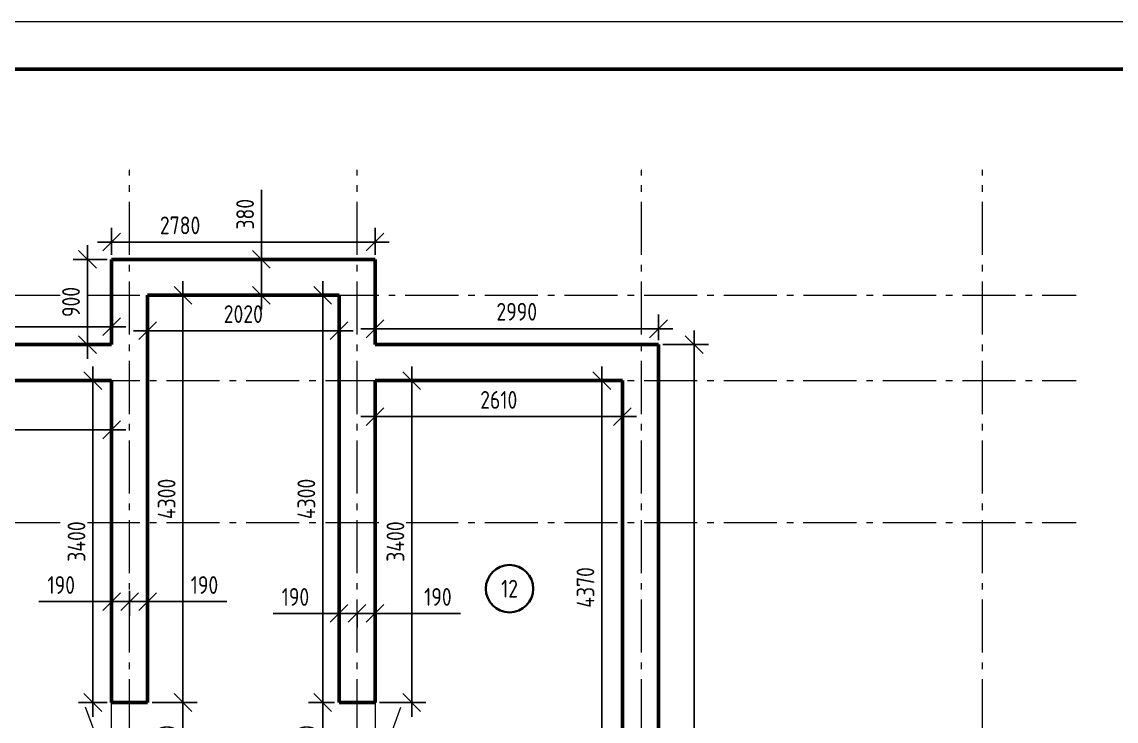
# Model space of a CAD drawing. Header units: millimetres. Extents: x 33461 to 75461, y 50811 to 80511.
# Drawn here: x 43653 to 55198, y 73126 to 80511 of the extents above; entities that cross this region are included whole.
import ezdxf

# ---------------------------------------------------------------- set-up
doc = ezdxf.new("R2010")
doc.units = ezdxf.units.MM
doc.linetypes.add('CONTINOUS', pattern=[0])
doc.linetypes.add('ГОСТ 2.303 6', pattern=[12, 8, -1.5, 1, -1.5])
doc.layers.add('Оси', color=3, linetype='Continuous')
for name, color, linetype, lineweight in [('Площади', 7, 'Continuous', 35), ('Размеры', 7, 'Continuous', 20), ('Стены', 7, 'Continuous', 50)]:
    doc.layers.add(name, color=color, linetype=linetype, lineweight=lineweight)
doc.styles.add('ГОСТ 2.304', font='CS_Gost2304.shx')
doc.dimstyles.new('СПДС', dxfattribs={"dimscale": 100, "dimtxt": 2.5, "dimasz": 2.5, "dimexe": 2, "dimexo": 0.625, "dimgap": 1, "dimtad": 1, "dimdec": 0, "dimtxsty": 'ГОСТ 2.304', "dimblk": 'OBLIQUE', "dimblk1": 'OBLIQUE', "dimblk2": 'OBLIQUE', "dimcen": 2.5, "dimdle": 2, "dimadec": 0, "dimazin": 2, "dimtfac": 0.75, "dimtdec": 4, "dimtmove": 1, "dimatfit": 3, "dimfxl": 1, "dimtfill": 1, "dimtolj": 1, "dimarcsym": 1})

# ---------------------------------------------------------------- blocks, each defined once
blk = doc.blocks.new('_Oblique')
at = {"color": 0, "linetype": 'ByBlock', "lineweight": -2}
blk.add_line((-0.5, -0.5), (0.5, 0.5), dxfattribs=at)
blk = doc.blocks.new('*D67')
at = {"layer": 'Defpoints', "color": 0, "ltscale": 75}
for p in [(44599, 77291), (39209, 77103), (44599, 77103)]:
    blk.add_point(p, dxfattribs=at)
at = {"layer": 'Размеры', "color": 0, "lineweight": -2, "ltscale": 75}
for p, q in [((39209, 77150), (39209, 77441)), ((44599, 77150), (44599, 77441)), ((39059, 77291), (44749, 77291))]:
    blk.add_line(p, q, dxfattribs=at)
at = {"layer": 'Размеры', "color": 0, "lineweight": -2, "ltscale": 75, "xscale": 187.5, "yscale": 187.5, "zscale": 187.5, "rotation": 180}
blk.add_blockref('_Oblique', (39209, 77291), dxfattribs=at)
at = {"layer": 'Размеры', "color": 0, "lineweight": -2, "ltscale": 75, "xscale": 187.5, "yscale": 187.5, "zscale": 187.5}
blk.add_blockref('_Oblique', (44599, 77291), dxfattribs=at)
at = {"layer": 'Размеры', "color": 0, "ltscale": 75, "insert": (41904, 77465), "char_height": 187.5, "attachment_point": 5, "style": 'ГОСТ 2.304', "bg_fill": 3, "box_fill_scale": 1.1, "bg_fill_color": 256, "bg_fill_true_color": 13158600, "bg_fill_transparency": 0}
blk.add_mtext('\\A1;5390', dxfattribs=at)
blk = doc.blocks.new('*D68')
at = {"layer": 'Defpoints', "color": 0, "ltscale": 75}
for p in [(44345, 78003), (44599, 78003), (44599, 77103)]:
    blk.add_point(p, dxfattribs=at)
at = {"layer": 'Размеры', "color": 0, "lineweight": -2, "ltscale": 75}
for p, q in [((44345, 76953), (44345, 78153)), ((44552, 78003), (44195, 78003)), ((44552, 77103), (44195, 77103))]:
    blk.add_line(p, q, dxfattribs=at)
at = {"layer": 'Размеры', "color": 0, "lineweight": -2, "ltscale": 75, "xscale": 187.5, "yscale": 187.5, "zscale": 187.5}
for p, rotation in [((44345, 78003), 90), ((44345, 77103), 270)]:
    blk.add_blockref('_Oblique', p, dxfattribs=dict(at, rotation=rotation))
at = {"layer": 'Размеры', "color": 0, "ltscale": 75, "insert": (44171, 77553), "char_height": 187.5, "attachment_point": 5, "rotation": 90, "style": 'ГОСТ 2.304', "bg_fill": 3, "box_fill_scale": 1.1, "bg_fill_color": 256, "bg_fill_true_color": 13158600, "bg_fill_transparency": 0}
blk.add_mtext('\\A1;900', dxfattribs=at)
blk = doc.blocks.new('*D69')
at = {"layer": 'Defpoints', "color": 0, "ltscale": 75}
for p in [(39589, 76723), (44599, 76723), (44599, 76203)]:
    blk.add_point(p, dxfattribs=at)
at = {"layer": 'Размеры', "color": 0, "lineweight": -2, "ltscale": 75}
for p, q in [((39589, 76676), (39589, 76053)), ((44599, 76676), (44599, 76053)), ((39439, 76203), (44749, 76203))]:
    blk.add_line(p, q, dxfattribs=at)
at = {"layer": 'Размеры', "color": 0, "lineweight": -2, "ltscale": 75, "xscale": 187.5, "yscale": 187.5, "zscale": 187.5, "rotation": 180}
blk.add_blockref('_Oblique', (39589, 76203), dxfattribs=at)
at = {"layer": 'Размеры', "color": 0, "lineweight": -2, "ltscale": 75, "xscale": 187.5, "yscale": 187.5, "zscale": 187.5}
blk.add_blockref('_Oblique', (44599, 76203), dxfattribs=at)
at = {"layer": 'Размеры', "color": 0, "ltscale": 75, "insert": (42094, 76375), "char_height": 187.5, "attachment_point": 5, "style": 'ГОСТ 2.304', "bg_fill": 3, "box_fill_scale": 1.1, "bg_fill_color": 256, "bg_fill_true_color": 13158600, "bg_fill_transparency": 0}
blk.add_mtext('\\A1;5010', dxfattribs=at)
blk = doc.blocks.new('*D70')
at = {"layer": 'Defpoints', "color": 0, "ltscale": 75}
for p in [(44599, 76723), (44401, 73323), (44599, 73323)]:
    blk.add_point(p, dxfattribs=at)
at = {"layer": 'Размеры', "color": 0, "lineweight": -2, "ltscale": 75}
for p, q in [((44401, 76873), (44401, 73173)), ((44552, 76723), (44251, 76723)), ((44552, 73323), (44251, 73323))]:
    blk.add_line(p, q, dxfattribs=at)
at = {"layer": 'Размеры', "color": 0, "lineweight": -2, "ltscale": 75, "xscale": 187.5, "yscale": 187.5, "zscale": 187.5}
for p, rotation in [((44401, 76723), 90), ((44401, 73323), 270)]:
    blk.add_blockref('_Oblique', p, dxfattribs=dict(at, rotation=rotation))
at = {"layer": 'Размеры', "color": 0, "ltscale": 75, "insert": (44229, 75023), "char_height": 187.5, "attachment_point": 5, "rotation": 90, "style": 'ГОСТ 2.304', "bg_fill": 3, "box_fill_scale": 1.1, "bg_fill_color": 256, "bg_fill_true_color": 13158600, "bg_fill_transparency": 0}
blk.add_mtext('\\A1;3400', dxfattribs=at)
blk = doc.blocks.new('*D80')
at = {"layer": 'Defpoints', "color": 0, "ltscale": 75}
for p in [(44979, 77623), (45352, 77623), (44979, 73323)]:
    blk.add_point(p, dxfattribs=at)
at = {"layer": 'Размеры', "color": 0, "lineweight": -2, "ltscale": 75}
for p, q in [((45352, 73173), (45352, 77773)), ((45026, 77623), (45502, 77623)), ((45026, 73323), (45502, 73323))]:
    blk.add_line(p, q, dxfattribs=at)
at = {"layer": 'Размеры', "color": 0, "lineweight": -2, "ltscale": 75, "xscale": 187.5, "yscale": 187.5, "zscale": 187.5}
for p, rotation in [((45352, 77623), 90), ((45352, 73323), 270)]:
    blk.add_blockref('_Oblique', p, dxfattribs=dict(at, rotation=rotation))
at = {"layer": 'Размеры', "color": 0, "ltscale": 75, "insert": (45180, 75473), "char_height": 187.5, "attachment_point": 5, "rotation": 90, "style": 'ГОСТ 2.304', "bg_fill": 3, "box_fill_scale": 1.1, "bg_fill_color": 256, "bg_fill_true_color": 13158600, "bg_fill_transparency": 0}
blk.add_mtext('\\A1;4300', dxfattribs=at)
blk = doc.blocks.new('*D81')
at = {"layer": 'Defpoints', "color": 0, "ltscale": 75}
for p in [(44979, 73323), (44979, 72523), (45352, 72523)]:
    blk.add_point(p, dxfattribs=at)
at = {"layer": 'Размеры', "color": 0, "lineweight": -2, "ltscale": 75}
for p, q in [((45352, 73473), (45352, 72373)), ((45026, 73323), (45502, 73323)), ((45026, 72523), (45502, 72523))]:
    blk.add_line(p, q, dxfattribs=at)
at = {"layer": 'Размеры', "color": 0, "lineweight": -2, "ltscale": 75, "xscale": 187.5, "yscale": 187.5, "zscale": 187.5}
for p, rotation in [((45352, 73323), 90), ((45352, 72523), 270)]:
    blk.add_blockref('_Oblique', p, dxfattribs=dict(at, rotation=rotation))
at = {"layer": 'Размеры', "color": 0, "ltscale": 75, "insert": (45184, 72923), "char_height": 187.5, "attachment_point": 5, "rotation": 90, "style": 'ГОСТ 2.304', "bg_fill": 3, "box_fill_scale": 1.1, "bg_fill_color": 256, "bg_fill_true_color": 13158600, "bg_fill_transparency": 0}
blk.add_mtext('\\A1;800', dxfattribs=at)
blk = doc.blocks.new('*D84')
at = {"layer": 'Defpoints', "color": 0, "ltscale": 75}
for p in [(46999, 77623), (46827, 73323), (46999, 73323)]:
    blk.add_point(p, dxfattribs=at)
at = {"layer": 'Размеры', "color": 0, "lineweight": -2, "ltscale": 75}
for p, q in [((46827, 77773), (46827, 73173)), ((46952, 77623), (46677, 77623)), ((46952, 73323), (46677, 73323))]:
    blk.add_line(p, q, dxfattribs=at)
at = {"layer": 'Размеры', "color": 0, "lineweight": -2, "ltscale": 75, "xscale": 187.5, "yscale": 187.5, "zscale": 187.5}
for p, rotation in [((46827, 77623), 90), ((46827, 73323), 270)]:
    blk.add_blockref('_Oblique', p, dxfattribs=dict(at, rotation=rotation))
at = {"layer": 'Размеры', "color": 0, "ltscale": 75, "insert": (46654, 75473), "char_height": 187.5, "attachment_point": 5, "rotation": 90, "style": 'ГОСТ 2.304', "bg_fill": 3, "box_fill_scale": 1.1, "bg_fill_color": 256, "bg_fill_true_color": 13158600, "bg_fill_transparency": 0}
blk.add_mtext('\\A1;4300', dxfattribs=at)
blk = doc.blocks.new('*D86')
at = {"layer": 'Defpoints', "color": 0, "ltscale": 75}
for p in [(46999, 73323), (46827, 72523), (46999, 72523)]:
    blk.add_point(p, dxfattribs=at)
at = {"layer": 'Размеры', "color": 0, "lineweight": -2, "ltscale": 75}
for p, q in [((46827, 73473), (46827, 72373)), ((46952, 73323), (46677, 73323)), ((46952, 72523), (46677, 72523))]:
    blk.add_line(p, q, dxfattribs=at)
at = {"layer": 'Размеры', "color": 0, "lineweight": -2, "ltscale": 75, "xscale": 187.5, "yscale": 187.5, "zscale": 187.5}
for p, rotation in [((46827, 73323), 90), ((46827, 72523), 270)]:
    blk.add_blockref('_Oblique', p, dxfattribs=dict(at, rotation=rotation))
at = {"layer": 'Размеры', "color": 0, "ltscale": 75, "insert": (46658, 72923), "char_height": 187.5, "attachment_point": 5, "rotation": 90, "style": 'ГОСТ 2.304', "bg_fill": 3, "box_fill_scale": 1.1, "bg_fill_color": 256, "bg_fill_true_color": 13158600, "bg_fill_transparency": 0}
blk.add_mtext('\\A1;800', dxfattribs=at)
blk = doc.blocks.new('*D87')
at = {"layer": 'Defpoints', "color": 0, "ltscale": 75}
for p in [(44979, 77623), (46999, 77623), (46999, 77249)]:
    blk.add_point(p, dxfattribs=at)
at = {"layer": 'Размеры', "color": 0, "lineweight": -2, "ltscale": 75}
for p, q in [((44979, 77576), (44979, 77099)), ((46999, 77576), (46999, 77099)), ((44829, 77249), (47149, 77249))]:
    blk.add_line(p, q, dxfattribs=at)
at = {"layer": 'Размеры', "color": 0, "lineweight": -2, "ltscale": 75, "xscale": 187.5, "yscale": 187.5, "zscale": 187.5, "rotation": 180}
blk.add_blockref('_Oblique', (44979, 77249), dxfattribs=at)
at = {"layer": 'Размеры', "color": 0, "lineweight": -2, "ltscale": 75, "xscale": 187.5, "yscale": 187.5, "zscale": 187.5}
blk.add_blockref('_Oblique', (46999, 77249), dxfattribs=at)
at = {"layer": 'Размеры', "color": 0, "ltscale": 75, "insert": (45989, 77425), "char_height": 187.5, "attachment_point": 5, "style": 'ГОСТ 2.304', "bg_fill": 3, "box_fill_scale": 1.1, "bg_fill_color": 256, "bg_fill_true_color": 13158600, "bg_fill_transparency": 0}
blk.add_mtext('\\A1;2020', dxfattribs=at)
blk = doc.blocks.new('*D88')
at = {"layer": 'Defpoints', "color": 0, "ltscale": 75}
for p in [(47379, 78186), (44599, 78003), (47379, 78003)]:
    blk.add_point(p, dxfattribs=at)
at = {"layer": 'Размеры', "color": 0, "lineweight": -2, "ltscale": 75}
for p, q in [((44599, 78050), (44599, 78336)), ((47379, 78050), (47379, 78336)), ((44449, 78186), (47529, 78186))]:
    blk.add_line(p, q, dxfattribs=at)
at = {"layer": 'Размеры', "color": 0, "lineweight": -2, "ltscale": 75, "xscale": 187.5, "yscale": 187.5, "zscale": 187.5, "rotation": 180}
blk.add_blockref('_Oblique', (44599, 78186), dxfattribs=at)
at = {"layer": 'Размеры', "color": 0, "lineweight": -2, "ltscale": 75, "xscale": 187.5, "yscale": 187.5, "zscale": 187.5}
blk.add_blockref('_Oblique', (47379, 78186), dxfattribs=at)
at = {"layer": 'Размеры', "color": 0, "ltscale": 75, "insert": (45322, 78362), "char_height": 187.5, "attachment_point": 5, "style": 'ГОСТ 2.304', "bg_fill": 3, "box_fill_scale": 1.1, "bg_fill_color": 256, "bg_fill_true_color": 13158600, "bg_fill_transparency": 0}
blk.add_mtext('\\A1;2780', dxfattribs=at)
blk = doc.blocks.new('*D93')
at = {"layer": 'Defpoints', "color": 0, "ltscale": 75}
for p in [(47379, 76723), (47766, 76723), (47379, 73323)]:
    blk.add_point(p, dxfattribs=at)
at = {"layer": 'Размеры', "color": 0, "lineweight": -2, "ltscale": 75}
for p, q in [((47766, 73173), (47766, 76873)), ((47426, 76723), (47916, 76723)), ((47426, 73323), (47916, 73323))]:
    blk.add_line(p, q, dxfattribs=at)
at = {"layer": 'Размеры', "color": 0, "lineweight": -2, "ltscale": 75, "xscale": 187.5, "yscale": 187.5, "zscale": 187.5}
for p, rotation in [((47766, 76723), 90), ((47766, 73323), 270)]:
    blk.add_blockref('_Oblique', p, dxfattribs=dict(at, rotation=rotation))
at = {"layer": 'Размеры', "color": 0, "ltscale": 75, "insert": (47594, 75023), "char_height": 187.5, "attachment_point": 5, "rotation": 90, "style": 'ГОСТ 2.304', "bg_fill": 3, "box_fill_scale": 1.1, "bg_fill_color": 256, "bg_fill_true_color": 13158600, "bg_fill_transparency": 0}
blk.add_mtext('\\A1;3400', dxfattribs=at)
blk = doc.blocks.new('*D94')
at = {"layer": 'Defpoints', "color": 0, "ltscale": 75}
for p in [(47379, 76723), (49989, 76723), (49989, 76343)]:
    blk.add_point(p, dxfattribs=at)
at = {"layer": 'Размеры', "color": 0, "lineweight": -2, "ltscale": 75}
for p, q in [((47379, 76676), (47379, 76193)), ((49989, 76676), (49989, 76193)), ((47229, 76343), (50139, 76343))]:
    blk.add_line(p, q, dxfattribs=at)
at = {"layer": 'Размеры', "color": 0, "lineweight": -2, "ltscale": 75, "xscale": 187.5, "yscale": 187.5, "zscale": 187.5, "rotation": 180}
blk.add_blockref('_Oblique', (47379, 76343), dxfattribs=at)
at = {"layer": 'Размеры', "color": 0, "lineweight": -2, "ltscale": 75, "xscale": 187.5, "yscale": 187.5, "zscale": 187.5}
blk.add_blockref('_Oblique', (49989, 76343), dxfattribs=at)
at = {"layer": 'Размеры', "color": 0, "ltscale": 75, "insert": (48684, 76519), "char_height": 187.5, "attachment_point": 5, "style": 'ГОСТ 2.304', "bg_fill": 3, "box_fill_scale": 1.1, "bg_fill_color": 256, "bg_fill_true_color": 13158600, "bg_fill_transparency": 0}
blk.add_mtext('\\A1;2610', dxfattribs=at)
blk = doc.blocks.new('*D104')
at = {"layer": 'Defpoints', "color": 0, "ltscale": 75}
for p in [(50369, 77103), (50369, 67343), (50746, 67343)]:
    blk.add_point(p, dxfattribs=at)
at = {"layer": 'Размеры', "color": 0, "lineweight": -2, "ltscale": 75}
for p, q in [((50746, 77253), (50746, 67193)), ((50416, 77103), (50896, 77103)), ((50416, 67343), (50896, 67343))]:
    blk.add_line(p, q, dxfattribs=at)
at = {"layer": 'Размеры', "color": 0, "lineweight": -2, "ltscale": 75, "xscale": 187.5, "yscale": 187.5, "zscale": 187.5}
for p, rotation in [((50746, 77103), 90), ((50746, 67343), 270)]:
    blk.add_blockref('_Oblique', p, dxfattribs=dict(at, rotation=rotation))
at = {"layer": 'Размеры', "color": 0, "ltscale": 75, "insert": (50567, 72223), "char_height": 187.5, "attachment_point": 5, "rotation": 90, "style": 'ГОСТ 2.304', "bg_fill": 3, "box_fill_scale": 1.1, "bg_fill_color": 256, "bg_fill_true_color": 13158600, "bg_fill_transparency": 0}
blk.add_mtext('\\A1;9760', dxfattribs=at)
blk = doc.blocks.new('*D107')
at = {"layer": 'Defpoints', "color": 0, "ltscale": 75}
for p in [(50369, 77269), (47379, 77103), (50369, 77103)]:
    blk.add_point(p, dxfattribs=at)
at = {"layer": 'Размеры', "color": 0, "lineweight": -2, "ltscale": 75}
for p, q in [((47379, 77150), (47379, 77419)), ((50369, 77150), (50369, 77419)), ((47229, 77269), (50519, 77269))]:
    blk.add_line(p, q, dxfattribs=at)
at = {"layer": 'Размеры', "color": 0, "lineweight": -2, "ltscale": 75, "xscale": 187.5, "yscale": 187.5, "zscale": 187.5, "rotation": 180}
blk.add_blockref('_Oblique', (47379, 77269), dxfattribs=at)
at = {"layer": 'Размеры', "color": 0, "lineweight": -2, "ltscale": 75, "xscale": 187.5, "yscale": 187.5, "zscale": 187.5}
blk.add_blockref('_Oblique', (50369, 77269), dxfattribs=at)
at = {"layer": 'Размеры', "color": 0, "ltscale": 75, "insert": (48874, 77450), "char_height": 187.5, "attachment_point": 5, "style": 'ГОСТ 2.304', "bg_fill": 3, "box_fill_scale": 1.1, "bg_fill_color": 256, "bg_fill_true_color": 13158600, "bg_fill_transparency": 0}
blk.add_mtext('\\A1;2990', dxfattribs=at)
blk = doc.blocks.new('*D110')
at = {"layer": 'Defpoints', "color": 0, "ltscale": 75}
for p in [(44789, 74519), (44979, 74519), (44979, 74389)]:
    blk.add_point(p, dxfattribs=at)
at = {"layer": 'Размеры', "color": 0, "lineweight": -2, "ltscale": 75}
for p, q in [((44789, 74473), (44789, 74239)), ((44979, 74473), (44979, 74239)), ((44639, 74389), (45129, 74389)), ((44979, 74389), (45816, 74389))]:
    blk.add_line(p, q, dxfattribs=at)
at = {"layer": 'Размеры', "color": 0, "lineweight": -2, "ltscale": 75, "xscale": 187.5, "yscale": 187.5, "zscale": 187.5, "rotation": 180}
blk.add_blockref('_Oblique', (44789, 74389), dxfattribs=at)
at = {"layer": 'Размеры', "color": 0, "lineweight": -2, "ltscale": 75, "xscale": 187.5, "yscale": 187.5, "zscale": 187.5}
blk.add_blockref('_Oblique', (44979, 74389), dxfattribs=at)
at = {"layer": 'Размеры', "color": 0, "ltscale": 75, "insert": (45579, 74564), "char_height": 187.5, "attachment_point": 5, "style": 'ГОСТ 2.304', "bg_fill": 3, "box_fill_scale": 1.1, "bg_fill_color": 256, "bg_fill_true_color": 13158600, "bg_fill_transparency": 0}
blk.add_mtext('\\A1;190', dxfattribs=at)
blk = doc.blocks.new('*D112')
at = {"layer": 'Defpoints', "color": 0, "ltscale": 75}
for p in [(44599, 74550), (44789, 74550), (44599, 74389)]:
    blk.add_point(p, dxfattribs=at)
at = {"layer": 'Размеры', "color": 0, "lineweight": -2, "ltscale": 75}
for p, q in [((44599, 74503), (44599, 74239)), ((44789, 74503), (44789, 74239)), ((44599, 74389), (43831, 74389)), ((44939, 74389), (44449, 74389))]:
    blk.add_line(p, q, dxfattribs=at)
at = {"layer": 'Размеры', "color": 0, "lineweight": -2, "ltscale": 75, "xscale": 187.5, "yscale": 187.5, "zscale": 187.5, "rotation": 180}
blk.add_blockref('_Oblique', (44599, 74389), dxfattribs=at)
at = {"layer": 'Размеры', "color": 0, "lineweight": -2, "ltscale": 75, "xscale": 187.5, "yscale": 187.5, "zscale": 187.5}
blk.add_blockref('_Oblique', (44789, 74389), dxfattribs=at)
at = {"layer": 'Размеры', "color": 0, "ltscale": 75, "insert": (44068, 74564), "char_height": 187.5, "attachment_point": 5, "style": 'ГОСТ 2.304', "bg_fill": 3, "box_fill_scale": 1.1, "bg_fill_color": 256, "bg_fill_true_color": 13158600, "bg_fill_transparency": 0}
blk.add_mtext('\\A1;190', dxfattribs=at)
blk = doc.blocks.new('*D113')
at = {"layer": 'Defpoints', "color": 0, "ltscale": 75}
for p in [(46999, 74309), (47189, 74309), (47189, 74264)]:
    blk.add_point(p, dxfattribs=at)
at = {"layer": 'Размеры', "color": 0, "lineweight": -2, "ltscale": 75}
for p, q in [((46999, 74264), (46303, 74264)), ((46849, 74264), (47339, 74264)), ((46999, 74262), (46999, 74114)), ((47189, 74262), (47189, 74114))]:
    blk.add_line(p, q, dxfattribs=at)
at = {"layer": 'Размеры', "color": 0, "lineweight": -2, "ltscale": 75, "xscale": 187.5, "yscale": 187.5, "zscale": 187.5, "rotation": 180}
blk.add_blockref('_Oblique', (46999, 74264), dxfattribs=at)
at = {"layer": 'Размеры', "color": 0, "lineweight": -2, "ltscale": 75, "xscale": 187.5, "yscale": 187.5, "zscale": 187.5}
blk.add_blockref('_Oblique', (47189, 74264), dxfattribs=at)
at = {"layer": 'Размеры', "color": 0, "ltscale": 75, "insert": (46539, 74438), "char_height": 187.5, "attachment_point": 5, "style": 'ГОСТ 2.304', "bg_fill": 3, "box_fill_scale": 1.1, "bg_fill_color": 256, "bg_fill_true_color": 13158600, "bg_fill_transparency": 0}
blk.add_mtext('\\A1;190', dxfattribs=at)
blk = doc.blocks.new('*D115')
at = {"layer": 'Defpoints', "color": 0, "ltscale": 75}
for p in [(47189, 74309), (47379, 74309), (47379, 74264)]:
    blk.add_point(p, dxfattribs=at)
at = {"layer": 'Размеры', "color": 0, "lineweight": -2, "ltscale": 75}
for p, q in [((47039, 74264), (47529, 74264)), ((47189, 74262), (47189, 74114)), ((47379, 74264), (48279, 74264)), ((47379, 74262), (47379, 74114))]:
    blk.add_line(p, q, dxfattribs=at)
at = {"layer": 'Размеры', "color": 0, "lineweight": -2, "ltscale": 75, "xscale": 187.5, "yscale": 187.5, "zscale": 187.5, "rotation": 180}
blk.add_blockref('_Oblique', (47189, 74264), dxfattribs=at)
at = {"layer": 'Размеры', "color": 0, "lineweight": -2, "ltscale": 75, "xscale": 187.5, "yscale": 187.5, "zscale": 187.5}
blk.add_blockref('_Oblique', (47379, 74264), dxfattribs=at)
at = {"layer": 'Размеры', "color": 0, "ltscale": 75, "insert": (48042, 74438), "char_height": 187.5, "attachment_point": 5, "style": 'ГОСТ 2.304', "bg_fill": 3, "box_fill_scale": 1.1, "bg_fill_color": 256, "bg_fill_true_color": 13158600, "bg_fill_transparency": 0}
blk.add_mtext('\\A1;190', dxfattribs=at)
blk = doc.blocks.new('*D124')
at = {"layer": 'Defpoints', "color": 0, "ltscale": 75}
for p in [(46069, 78003), (46180, 78003), (46069, 77623)]:
    blk.add_point(p, dxfattribs=at)
at = {"layer": 'Размеры', "color": 0, "lineweight": -2, "ltscale": 75}
for p, q in [((46180, 78003), (46180, 78738)), ((46180, 77473), (46180, 78153)), ((46116, 78003), (46330, 78003)), ((46116, 77623), (46330, 77623))]:
    blk.add_line(p, q, dxfattribs=at)
at = {"layer": 'Размеры', "color": 0, "lineweight": -2, "ltscale": 75, "xscale": 187.5, "yscale": 187.5, "zscale": 187.5}
for p, rotation in [((46180, 78003), 90), ((46180, 77623), 270)]:
    blk.add_blockref('_Oblique', p, dxfattribs=dict(at, rotation=rotation))
at = {"layer": 'Размеры', "color": 0, "ltscale": 75, "insert": (46008, 78480), "char_height": 187.5, "attachment_point": 5, "rotation": 90, "style": 'ГОСТ 2.304', "bg_fill": 3, "box_fill_scale": 1.1, "bg_fill_color": 256, "bg_fill_true_color": 13158600, "bg_fill_transparency": 0}
blk.add_mtext('\\A1;380', dxfattribs=at)
blk = doc.blocks.new('*D131')
at = {"layer": 'Defpoints', "color": 0, "ltscale": 75}
for p in [(49989, 76723), (49772, 72353), (49989, 72353)]:
    blk.add_point(p, dxfattribs=at)
at = {"layer": 'Размеры', "color": 0, "lineweight": -2, "ltscale": 75}
for p, q in [((49772, 76873), (49772, 72203)), ((49942, 76723), (49622, 76723)), ((49942, 72353), (49622, 72353))]:
    blk.add_line(p, q, dxfattribs=at)
at = {"layer": 'Размеры', "color": 0, "lineweight": -2, "ltscale": 75, "xscale": 187.5, "yscale": 187.5, "zscale": 187.5}
for p, rotation in [((49772, 76723), 90), ((49772, 72353), 270)]:
    blk.add_blockref('_Oblique', p, dxfattribs=dict(at, rotation=rotation))
at = {"layer": 'Размеры', "color": 0, "ltscale": 75, "insert": (49599, 74538), "char_height": 187.5, "attachment_point": 5, "rotation": 90, "style": 'ГОСТ 2.304', "bg_fill": 3, "box_fill_scale": 1.1, "bg_fill_color": 256, "bg_fill_true_color": 13158600, "bg_fill_transparency": 0}
blk.add_mtext('\\A1;4370', dxfattribs=at)

msp = doc.modelspace()

# ---------------------------------------------------------------- linework, layer by layer
at = {"color": 7, "linetype": 'CONTINOUS', "lineweight": 20, "ltscale": 30}
msp.add_lwpolyline([(33461.1, 50811.1), (75461.1, 50811.1), (75461.1, 80511.1), (33461.1, 80511.1)], close=True, dxfattribs=at)
at = {"color": 7, "linetype": 'CONTINOUS', "lineweight": 50, "ltscale": 30}
msp.add_lwpolyline([(35461.1, 51311.1), (74961.1, 51311.1), (74961.1, 80011.1), (35461.1, 80011.1)], close=True, dxfattribs=at)
at = {"layer": 'Оси', "linetype": 'ГОСТ 2.303 6', "lineweight": 20, "ltscale": 70}
for p, q in [((44788.8, 65449.9), (44788.8, 78949.9)), ((47188.8, 65449.9), (47188.8, 78949.9)), ((50188.8, 65449.9), (50188.8, 78949.9)), ((53788.8, 65449.9), (53788.8, 78949.9)), ((36777.6, 77623.3), (54777.6, 77623.3)), ((36777.4, 76723.3), (54777.4, 76723.3)), ((36777.4, 75223.3), (54777.4, 75223.3))]:
    msp.add_line(p, q, dxfattribs=at)
at = {"layer": 'Площади', "ltscale": 75}
msp.add_circle((48797.7, 74525.4), 250, dxfattribs=at)
at = {"layer": 'Стены', "lineweight": 50, "ltscale": 100}
for p, q in [((44978.8, 77623.3), (44978.8, 73323.3)), ((44978.8, 77623.3), (46998.8, 77623.3)), ((46998.8, 77623.3), (46998.8, 73323.3)), ((44598.8, 77103.3), (39208.8, 77103.3)), ((50368.8, 77103.3), (47378.6, 77103.3)), ((50368.8, 77103.3), (50368.8, 74783.3)), ((44598.8, 76723.3), (39588.8, 76723.3)), ((44598.8, 76723.3), (44598.8, 73323.3)), ((49988.8, 76723.3), (47378.8, 76723.3)), ((47378.8, 76723.3), (47378.8, 73323.3)), ((49988.8, 72258.3), (49988.8, 74783.3)), ((44598.8, 73323.3), (44978.8, 73323.3)), ((47378.8, 73323.3), (46998.8, 73323.3))]:
    msp.add_line(p, q, dxfattribs=at)
at = {"layer": 'Стены', "lineweight": 20, "ltscale": 100}
for p, q in [((44598.8, 72523.3), (44598.8, 73323.3)), ((47378.8, 73323.3), (47378.8, 72523.3)), ((44598.8, 72523.3), (44325.3, 73274.7)), ((47378.8, 72523.3), (47652.4, 73275.1))]:
    msp.add_line(p, q, dxfattribs=at)

# ---------------------------------------------------------------- texts
at = {"layer": 'Площади', "ltscale": 75, "insert": (48797.7, 74525.4), "char_height": 187.5, "width": 142.869, "attachment_point": 5, "style": 'ГОСТ 2.304'}
msp.add_mtext('12', dxfattribs=at)

# ---------------------------------------------------------------- next in the draw order: dimensions: what is measured, and where the dimension line sits
at = {"layer": 'Размеры', "ltscale": 75}
for base, p1, p2, picture, middle in [((45352.3, 77623.3), (44978.8, 73323.3), (44978.8, 77623.3), '*D80', (45179.7, 75473.3)), ((46826.6, 73323.3), (46998.8, 77623.3), (46998.8, 73323.3), '*D84', (46654, 75473.3)), ((50746.3, 67343.3), (50368.8, 77103.3), (50368.8, 67343.3), '*D104', (50566.7, 72223.3)), ((47766.5, 76723.3), (47378.8, 73323.3), (47378.8, 76723.3), '*D93', (47593.8, 75023.3))]:
    dim = msp.add_linear_dim(base=base, p1=p1, p2=p2, angle=90, dimstyle='СПДС', override={"dimscale": 75}, dxfattribs=at)
    dim.commit()
    dim.dimension.update_dxf_attribs({"geometry": picture, "text_midpoint": middle})
for base, p1, p2, picture, middle in [((44598.8, 77290.8), (39208.8, 77103.3), (44598.8, 77103.3), '*D67', (41903.8, 77465)), ((44598.8, 76202.6), (39588.8, 76723.3), (44598.8, 76723.3), '*D69', (42093.8, 76375.2))]:
    dim = msp.add_linear_dim(base=base, p1=p1, p2=p2, dimstyle='СПДС', override={"dimscale": 75}, dxfattribs=at)
    dim.commit()
    dim.dimension.update_dxf_attribs({"geometry": picture, "text_midpoint": middle})

# ---------------------------------------------------------------- next in the draw order: linework, layer by layer
at = {"layer": 'Стены', "lineweight": 50, "ltscale": 100}
msp.add_line((50368.8, 74783.3), (50368.8, 71623.3), dxfattribs=at)

# ---------------------------------------------------------------- next in the draw order: dimensions: what is measured, and where the dimension line sits
at = {"layer": 'Размеры', "ltscale": 75}
for base, p1, p2, picture, middle in [((44345.3, 78003.3), (44598.8, 77103.3), (44598.9, 78003.3), '*D68', (44171.1, 77553.3)), ((44401.2, 73323.3), (44598.8, 76723.3), (44598.8, 73323.3), '*D70', (44228.6, 75023.3)), ((45352.3, 72523.3), (44978.8, 73323.3), (44978.8, 72523.3), '*D81', (45183.6, 72923.3)), ((46826.6, 72523.3), (46998.8, 73323.3), (46998.8, 72523.3), '*D86', (46657.9, 72923.3))]:
    dim = msp.add_linear_dim(base=base, p1=p1, p2=p2, angle=90, dimstyle='СПДС', override={"dimscale": 75}, dxfattribs=at)
    dim.commit()
    dim.dimension.update_dxf_attribs({"geometry": picture, "text_midpoint": middle})
for base, p1, p2, picture, middle in [((46998.8, 77249.1), (44978.8, 77623.3), (46998.8, 77623.3), '*D87', (45988.8, 77425.1)), ((50368.8, 77269), (47378.6, 77103.3), (50368.8, 77103.3), '*D107', (48873.7, 77450.4)), ((49988.8, 76342.8), (47378.8, 76723.3), (49988.8, 76723.3), '*D94', (48683.8, 76518.8))]:
    dim = msp.add_linear_dim(base=base, p1=p1, p2=p2, dimstyle='СПДС', override={"dimscale": 75}, dxfattribs=at)
    dim.commit()
    dim.dimension.update_dxf_attribs({"geometry": picture, "text_midpoint": middle})
dim = msp.add_linear_dim(base=(47188.8, 74264.2), p1=(46998.8, 74309.1), p2=(47188.8, 74309.1), dimstyle='СПДС', override={"dimscale": 75}, dxfattribs=at)
dim.commit()
dim.dimension.update_dxf_attribs({"geometry": '*D113', "text_midpoint": (46539.4, 74253), "dimtype": 160})

# ---------------------------------------------------------------- next in the draw order: dimensions: what is measured, and where the dimension line sits
for base, p1, p2, picture, middle in [((47378.8, 78186.3), (44598.9, 78003.3), (47378.8, 78002.9), '*D88', (45322.5, 78186.3)), ((44978.8, 74389.4), (44788.8, 74519.4), (44978.8, 74519.4), '*D110', (45579, 74505.5)), ((47378.8, 74264.2), (47188.8, 74309.1), (47378.8, 74309.1), '*D115', (48041.9, 74297.9))]:
    dim = msp.add_linear_dim(base=base, p1=p1, p2=p2, dimstyle='СПДС', override={"dimscale": 75}, dxfattribs=at)
    dim.commit()
    dim.dimension.update_dxf_attribs({"geometry": picture, "text_midpoint": middle, "dimtype": 160})
dim = msp.add_linear_dim(base=(49772.1, 72353.3), p1=(49988.8, 76723.3), p2=(49988.8, 72353.3), angle=90, dimstyle='СПДС', override={"dimscale": 75}, dxfattribs=at)
dim.commit()
dim.dimension.update_dxf_attribs({"geometry": '*D131', "text_midpoint": (49599.5, 74538.3)})

# ---------------------------------------------------------------- next in the draw order: linework, layer by layer
at = {"layer": 'Стены', "ltscale": 75}
for p, q in [((44598.8, 77103.3), (44598.8, 78003.3)), ((47378.6, 77103.3), (47378.8, 78003.3))]:
    msp.add_line(p, q, dxfattribs=at)
at = {"layer": 'Стены', "lineweight": 50, "ltscale": 100}
msp.add_line((49988.8, 74783.3), (49988.8, 76723.3), dxfattribs=at)

# ---------------------------------------------------------------- next in the draw order: dimensions: what is measured, and where the dimension line sits
at = {"layer": 'Размеры', "ltscale": 75}
dim = msp.add_linear_dim(base=(46180.3, 78003.1), p1=(46069.3, 77623.3), p2=(46069.3, 78003.1), angle=90, dimstyle='СПДС', override={"dimscale": 75}, dxfattribs=at)
dim.commit()
dim.dimension.update_dxf_attribs({"geometry": '*D124', "text_midpoint": (46155, 78480.3), "dimtype": 160})
dim = msp.add_linear_dim(base=(44598.8, 74389.4), p1=(44788.8, 74549.8), p2=(44598.8, 74549.8), dimstyle='СПДС', override={"dimscale": 75}, dxfattribs=at)
dim.commit()
dim.dimension.update_dxf_attribs({"geometry": '*D112', "text_midpoint": (44067.5, 74341.8), "dimtype": 160})

# ---------------------------------------------------------------- next in the draw order: linework, layer by layer
at = {"layer": 'Стены', "ltscale": 75}
msp.add_line((47378.8, 78003.3), (44598.8, 78003.3), dxfattribs=at)

doc.saveas('drawing.dxf')
